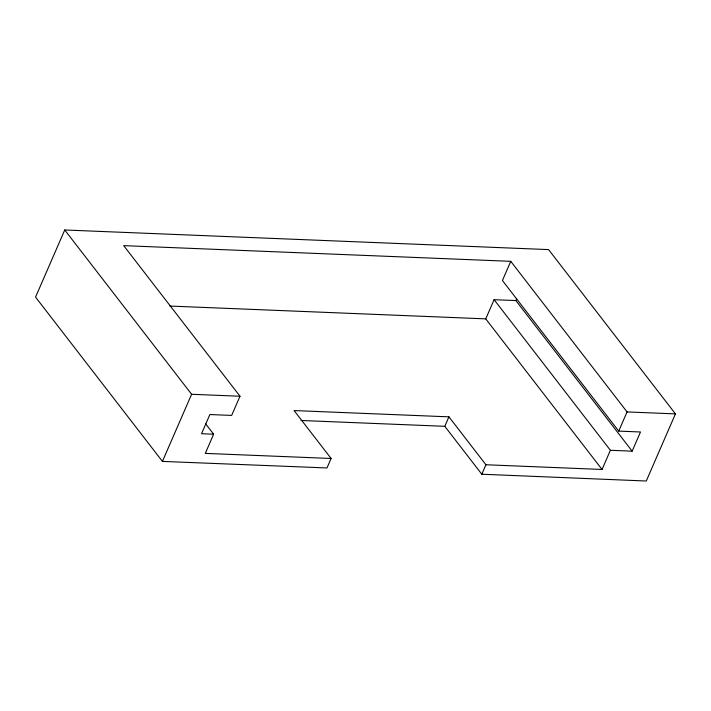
<?xml version="1.0" encoding="UTF-8"?>
<svg xmlns="http://www.w3.org/2000/svg" width="711" height="711" viewBox="0 0 711 711"><rect width="100%" height="100%" fill="white"/><g stroke="black" fill="none" stroke-linecap="round" stroke-linejoin="round"><path stroke-width="1.07" d="M301.037 420.485L444.802 426.316L481.809 474.228L646.263 481.018L675.45 413.891L548.581 249.597L64.737 229.982L35.55 297.109L162.419 461.403L326.98 467.954L331.095 458.479L294.096 410.567L448.925 416.842L485.924 464.754L602.048 469.464L610.385 450.285L494.092 299.687L485.746 318.866L602.048 469.464M162.419 461.403L191.606 394.276L64.737 229.982M205.523 423.694L213.638 434.208L205.301 453.387L331.095 458.479M675.45 413.891L627.066 411.927L510.765 261.328L123.696 245.642L239.998 396.24L231.653 415.42L209.878 414.54L201.542 433.719L213.638 434.208M510.765 261.328L502.428 280.507L618.73 431.106L640.495 431.986L632.159 451.165L610.385 450.285M444.802 426.316L448.925 416.842M632.159 451.165L515.857 300.566L516.693 298.647M481.809 474.228L485.924 464.754M618.73 431.106L627.066 411.927M494.092 299.687L515.857 300.566M169.902 306.059L485.746 318.866M191.606 394.276L239.998 396.24"/></g></svg>
